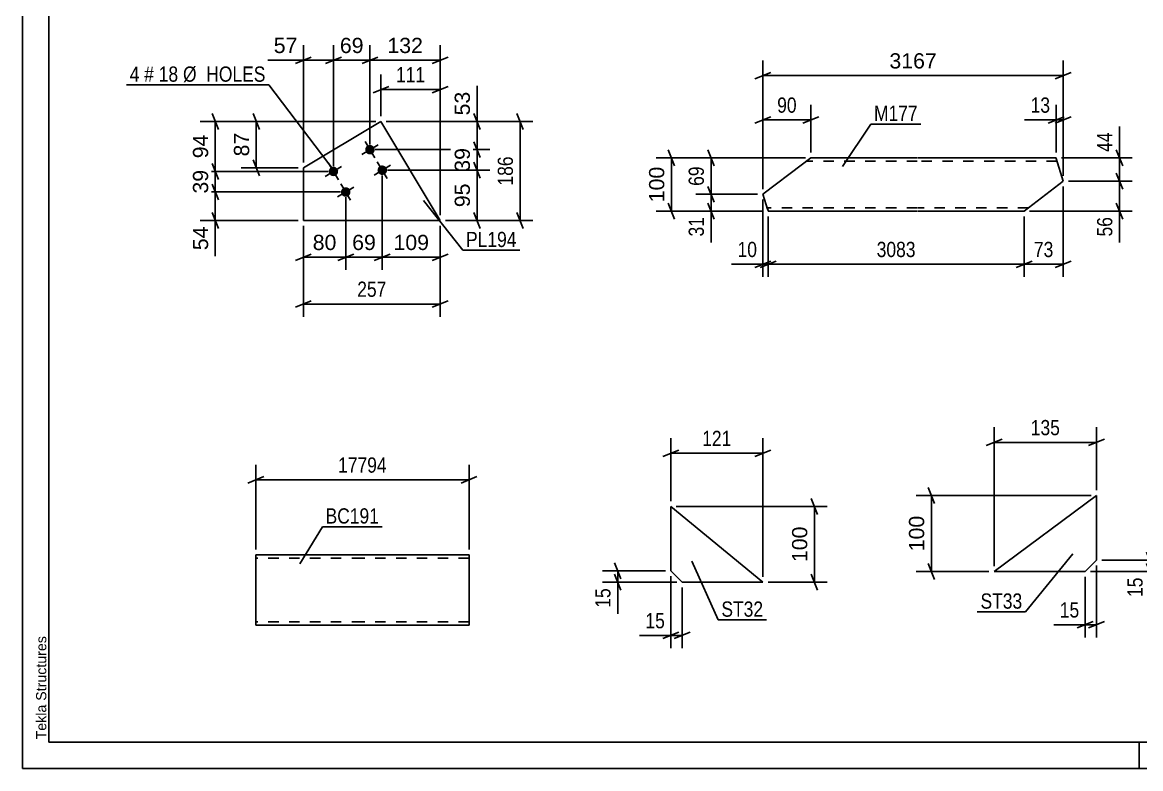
# Model space of a CAD drawing. Header units: millimetres. Extents: x 0 to 420, y 0 to 297.
# Drawn here: x 0 to 210.3, y 0 to 140.4 of the extents above; entities that cross this region are included whole.
import ezdxf

# ---------------------------------------------------------------- set-up
doc = ezdxf.new("R2010")
doc.units = ezdxf.units.MM
doc.linetypes.add('DXK_LINE_DOT2', pattern=[3.9198, 1.9599, -1.9599])
doc.styles.add('Arial', font='ARIAL.TTF', dxfattribs={"height": 0.2})
doc.styles.add('Arial Narrow', font='ARIALN.TTF', dxfattribs={"height": 0.2})

# ---------------------------------------------------------------- blocks, each defined once
blk = doc.blocks.new('Unknown-203760826-1117')
at = {"color": 5, "linetype": 'Continuous'}
for p, q in [((0, 297), (0, 0)), ((5, 292), (5, 5)), ((0, 0), (0, 5)), ((5, 5), (415, 5)), ((210, 0), (210, 5)), ((0, 0), (420, 0))]:
    blk.add_line(p, q, dxfattribs=at)
at = {"color": 174, "linetype": 'Continuous', "style": 'Arial'}
blk.add_text('Tekla Structures', height=1.9102, rotation=90, dxfattribs=at).set_placement((4.5, 5.5))
blk = doc.blocks.new('Part-203760826-2730 - 2714')
at = {"color": 2, "linetype": 'Continuous'}
for p, q in [((121.93, 49.33), (121.93, 37.19)), ((139.2, 35.05), (121.93, 49.33)), ((121.93, 37.19), (124.07, 35.05)), ((124.07, 35.05), (139.2, 35.05))]:
    blk.add_line(p, q, dxfattribs=at)
blk = doc.blocks.new('Part-203760826-2662 - 2646')
at = {"color": 2, "linetype": 'Continuous'}
for p, q in [((201.98, 51.36), (182.7, 37.07)), ((201.98, 51.36), (201.98, 39.21)), ((201.98, 39.21), (199.84, 37.07)), ((182.7, 37.07), (199.84, 37.07))]:
    blk.add_line(p, q, dxfattribs=at)
blk = doc.blocks.new('Part-203760826-2138 - 2120')
at = {"color": 2, "linetype": 'Continuous'}
for p, q in [((43.88, 27.09), (43.88, 40.2)), ((43.88, 40.2), (63.88, 40.2)), ((63.98, 40.2), (83.98, 40.2)), ((83.98, 27), (83.98, 40.2)), ((43.88, 27.09), (43.88, 27)), ((43.88, 27), (63.88, 27)), ((63.98, 27), (83.98, 27))]:
    blk.add_line(p, q, dxfattribs=at)
at = {"color": 7, "linetype": 'DXK_LINE_DOT2'}
for p, q in [((63.88, 39.6), (43.88, 39.6)), ((83.98, 39.6), (63.98, 39.6)), ((43.88, 27.6), (43.88, 27.65)), ((63.88, 27.6), (43.88, 27.6)), ((83.98, 27.6), (63.98, 27.6)), ((83.98, 27.6), (83.98, 27.65))]:
    blk.add_line(p, q, dxfattribs=at)
blk = doc.blocks.new('Part-203760826-1227 - 1209')
at = {"color": 2, "linetype": 'Continuous'}
for p, q in [((67.43, 121.73), (52.83, 113.02)), ((78.57, 103.08), (67.43, 121.73)), ((52.83, 113.02), (52.83, 103.08)), ((52.83, 103.08), (78.57, 103.08))]:
    blk.add_line(p, q, dxfattribs=at)
blk = doc.blocks.new('Bolt-203760826-1260 - 1209')
at = {"linetype": 'Continuous'}
for points in [[(66.13, 116.88, -1), (64.58, 115.96, -1)], [(59.26, 112.78, -1), (57.72, 111.86, -1)], [(68.44, 113.02, -1), (66.89, 112.1, -1)], [(61.57, 108.92, -1), (60.02, 107.99, -1)]]:
    blk.add_hatch(color=1, dxfattribs=at).paths.add_polyline_path(points)
at = {"color": 1, "linetype": 'Continuous'}
for p, q in [((64.43, 117.97), (66.28, 114.88)), ((63.81, 115.5), (66.9, 117.34)), ((57.57, 113.86), (59.41, 110.77)), ((66.74, 114.1), (68.59, 111.01)), ((56.94, 111.4), (60.03, 113.24)), ((66.12, 111.63), (69.21, 113.48)), ((59.25, 107.53), (62.34, 109.38)), ((59.87, 110), (61.72, 106.91))]:
    blk.add_line(p, q, dxfattribs=at)
blk = doc.blocks.new('Part-203760826-3544 - 3528')
at = {"color": 2, "linetype": 'Continuous'}
for p, q in [((146.67, 113.67), (139.25, 108.02)), ((148.25, 114.87), (146.67, 113.67)), ((168.25, 114.87), (148.25, 114.87)), ((194.36, 114.87), (168.35, 114.87)), ((194.36, 114.87), (194.38, 114.78)), ((194.38, 114.78), (195.72, 110.49)), ((195.72, 110.49), (188.35, 104.87)), ((139.86, 106.07), (139.25, 108.02)), ((140.21, 104.96), (139.86, 106.07)), ((140.23, 104.87), (140.21, 104.96)), ((140.23, 104.87), (168.25, 104.87)), ((168.35, 104.87), (188.35, 104.87))]:
    blk.add_line(p, q, dxfattribs=at)
at = {"color": 7, "linetype": 'DXK_LINE_DOT2'}
for p, q in [((148.25, 114.87), (147.27, 114.13)), ((168.25, 114.27), (147.46, 114.27)), ((194.54, 114.27), (168.35, 114.27)), ((139.86, 106.07), (140.12, 105.22)), ((168.25, 105.47), (140.05, 105.47)), ((189.13, 105.47), (168.35, 105.47))]:
    blk.add_line(p, q, dxfattribs=at)
blk = doc.blocks.new('StraightDimension-203760826-2754 - 2714')
at = {"color": 7, "linetype": 'Continuous'}
for p, q in [((111.33, 38.69), (112.53, 35.69)), ((120.93, 37.19), (109.08, 37.19)), ((112.53, 33.55), (111.33, 36.55)), ((111.93, 35.05), (111.93, 37.19)), ((123.07, 35.05), (109.08, 35.05))]:
    blk.add_line(p, q, dxfattribs=at)
at = {"color": 0}
blk.add_wipeout([(111.18, 34.52), (106.98, 34.52), (106.98, 29.67), (111.18, 29.67)], dxfattribs=at)
at = {"color": 7, "linetype": 'Continuous'}
blk.add_line((111.93, 35.05), (111.93, 29.14), dxfattribs=at)
blk.add_line((111.93, 35.05), (111.93, 29.14), dxfattribs=at)
at = {"color": 3, "style": 'Arial Narrow'}
blk.add_text('15', height=2.863, rotation=90.0002, dxfattribs=at).set_placement((110.58, 30.27))
blk = doc.blocks.new('StraightDimension-203760826-13633 - 2714')
at = {"color": 7, "linetype": 'Continuous'}
for p, q in [((149.53, 47.83), (148.33, 50.83)), ((122.93, 49.33), (151.33, 49.33)), ((148.93, 35.05), (148.93, 49.33)), ((148.33, 36.55), (149.53, 33.55)), ((140.2, 35.05), (151.33, 35.05))]:
    blk.add_line(p, q, dxfattribs=at)
at = {"color": 0}
blk.add_wipeout([(148.18, 46.13), (143.98, 46.13), (143.98, 38.25), (148.18, 38.25)], dxfattribs=at)
at = {"color": 3, "style": 'Arial'}
blk.add_text('100', height=2.865, rotation=90.0002, dxfattribs=at).set_placement((147.58, 38.85))
blk = doc.blocks.new('StraightDimension-203760826-2732 - 2714')
at = {"color": 7, "linetype": 'Continuous'}
for p, q in [((121.93, 36.19), (121.93, 22.65)), ((124.07, 34.05), (124.07, 22.65)), ((120.43, 24.45), (123.43, 25.65)), ((125.57, 25.65), (122.57, 24.45)), ((121.93, 25.05), (124.07, 25.05))]:
    blk.add_line(p, q, dxfattribs=at)
at = {"color": 0}
blk.add_wipeout([(121.41, 25.8), (121.41, 30), (116.55, 30), (116.55, 25.8)], dxfattribs=at)
at = {"color": 7, "linetype": 'Continuous'}
blk.add_line((121.93, 25.05), (116.02, 25.05), dxfattribs=at)
blk.add_line((121.93, 25.05), (116.02, 25.05), dxfattribs=at)
at = {"color": 3, "style": 'Arial Narrow'}
blk.add_text('15', height=2.863, dxfattribs=at).set_placement((117.15, 26.4))
blk = doc.blocks.new('StraightDimension-203760826-2744 - 2714')
at = {"color": 7, "linetype": 'Continuous'}
for p, q in [((121.93, 50.33), (121.93, 62.18)), ((139.2, 36.05), (139.2, 62.18)), ((123.43, 59.93), (120.43, 58.73)), ((121.93, 59.33), (139.2, 59.33)), ((137.7, 58.73), (140.7, 59.93))]:
    blk.add_line(p, q, dxfattribs=at)
at = {"color": 0}
blk.add_wipeout([(133.91, 60.08), (133.91, 64.28), (127.22, 64.28), (127.22, 60.08)], dxfattribs=at)
at = {"color": 3, "style": 'Arial Narrow'}
blk.add_text('121', height=2.863, dxfattribs=at).set_placement((127.82, 60.68))
blk = doc.blocks.new('StraightDimension-203760826-2699 - 2646')
at = {"color": 7, "linetype": 'Continuous'}
for p, q in [((182.7, 38.07), (182.7, 64.21)), ((201.98, 52.36), (201.98, 64.21)), ((184.2, 61.96), (181.2, 60.76)), ((182.7, 61.36), (201.98, 61.36)), ((200.48, 60.76), (203.48, 61.96))]:
    blk.add_line(p, q, dxfattribs=at)
at = {"color": 0}
blk.add_wipeout([(195.68, 62.11), (195.68, 66.31), (189, 66.31), (189, 62.11)], dxfattribs=at)
at = {"color": 3, "style": 'Arial Narrow'}
blk.add_text('135', height=2.863, dxfattribs=at).set_placement((189.6, 62.71))
blk = doc.blocks.new('StraightDimension-203760826-2664 - 2646')
at = {"color": 7, "linetype": 'Continuous'}
for p, q in [((211.38, 40.71), (212.58, 37.71)), ((202.98, 39.21), (214.38, 39.21)), ((212.58, 35.57), (211.38, 38.57)), ((211.98, 37.07), (211.98, 39.21)), ((200.84, 37.07), (214.38, 37.07))]:
    blk.add_line(p, q, dxfattribs=at)
at = {"color": 0}
blk.add_wipeout([(211.23, 36.54), (207.03, 36.54), (207.03, 31.69), (211.23, 31.69)], dxfattribs=at)
at = {"color": 7, "linetype": 'Continuous'}
blk.add_line((211.98, 37.07), (211.98, 31.16), dxfattribs=at)
blk.add_line((211.98, 37.07), (211.98, 31.16), dxfattribs=at)
at = {"color": 3, "style": 'Arial Narrow'}
blk.add_text('15', height=2.863, rotation=90.0002, dxfattribs=at).set_placement((210.63, 32.29))
blk = doc.blocks.new('StraightDimension-203760826-13648 - 2646')
at = {"color": 7, "linetype": 'Continuous'}
for p, q in [((171.51, 49.86), (170.31, 52.86)), ((200.98, 51.36), (168.06, 51.36)), ((170.91, 37.07), (170.91, 51.36)), ((170.31, 38.57), (171.51, 35.57)), ((181.7, 37.07), (168.06, 37.07))]:
    blk.add_line(p, q, dxfattribs=at)
at = {"color": 0}
blk.add_wipeout([(170.16, 48.15), (165.96, 48.15), (165.96, 40.28), (170.16, 40.28)], dxfattribs=at)
at = {"color": 3, "style": 'Arial'}
blk.add_text('100', height=2.865, rotation=90.0002, dxfattribs=at).set_placement((169.56, 40.88))
blk = doc.blocks.new('StraightDimension-203760826-2685 - 2646')
at = {"color": 7, "linetype": 'Continuous'}
for p, q in [((201.98, 38.21), (201.98, 24.67)), ((199.84, 36.07), (199.84, 24.67)), ((198.34, 26.47), (201.34, 27.67)), ((203.48, 27.67), (200.48, 26.47)), ((199.84, 27.07), (201.98, 27.07))]:
    blk.add_line(p, q, dxfattribs=at)
at = {"color": 0}
blk.add_wipeout([(199.32, 27.82), (199.32, 32.02), (194.46, 32.02), (194.46, 27.82)], dxfattribs=at)
at = {"color": 7, "linetype": 'Continuous'}
blk.add_line((199.84, 27.07), (193.93, 27.07), dxfattribs=at)
blk.add_line((199.84, 27.07), (193.93, 27.07), dxfattribs=at)
at = {"color": 3, "style": 'Arial Narrow'}
blk.add_text('15', height=2.863, dxfattribs=at).set_placement((195.06, 28.42))
blk = doc.blocks.new('StraightDimension-203760826-2177 - 2120')
at = {"color": 7, "linetype": 'Continuous'}
for p, q in [((43.88, 41.2), (43.88, 57.17)), ((83.98, 41.2), (83.98, 57.17)), ((45.38, 54.92), (42.38, 53.72)), ((82.48, 53.72), (85.48, 54.92)), ((43.88, 54.32), (83.98, 54.32))]:
    blk.add_line(p, q, dxfattribs=at)
at = {"color": 0}
blk.add_wipeout([(69.1, 55.07), (69.1, 59.27), (58.76, 59.27), (58.76, 55.07)], dxfattribs=at)
at = {"color": 3, "style": 'Arial Narrow'}
blk.add_text('17794', height=2.863, dxfattribs=at).set_placement((59.36, 55.67))
blk = doc.blocks.new('StraightDimension-203760826-1277 - 1209')
at = {"color": 7, "linetype": 'Continuous'}
for p, q in [((52.83, 102.08), (52.83, 84.99)), ((78.57, 102.08), (78.57, 84.99)), ((54.33, 87.99), (51.33, 86.79)), ((52.83, 87.39), (78.57, 87.39)), ((77.07, 86.79), (80.07, 87.99))]:
    blk.add_line(p, q, dxfattribs=at)
at = {"color": 0}
blk.add_wipeout([(69.04, 88.14), (69.04, 92.34), (62.36, 92.34), (62.36, 88.14)], dxfattribs=at)
at = {"color": 3, "style": 'Arial Narrow'}
blk.add_text('257', height=2.863, dxfattribs=at).set_placement((62.96, 88.74))
blk = doc.blocks.new('StraightDimension-203760826-1293 - 1209')
at = {"color": 7, "linetype": 'Continuous'}
for p, q in [((94.19, 120.23), (92.99, 123.23)), ((68.43, 121.73), (95.99, 121.73)), ((93.59, 103.08), (93.59, 121.73)), ((79.57, 103.08), (95.99, 103.08)), ((92.99, 104.58), (94.19, 101.58))]:
    blk.add_line(p, q, dxfattribs=at)
at = {"color": 0}
blk.add_wipeout([(92.84, 115.75), (88.64, 115.75), (88.64, 109.07), (92.84, 109.07)], dxfattribs=at)
at = {"color": 3, "style": 'Arial Narrow'}
blk.add_text('186', height=2.863, rotation=90.0002, dxfattribs=at).set_placement((92.24, 109.67))
blk = doc.blocks.new('StraightDimension-203760826-1263 - 1209')
at = {"color": 7, "linetype": 'Continuous'}
for p, q in [((67.43, 122.73), (67.43, 130.58)), ((78.57, 104.08), (78.57, 130.58)), ((65.93, 127.13), (68.93, 128.33)), ((80.07, 128.33), (77.07, 127.13)), ((67.43, 127.73), (78.57, 127.73))]:
    blk.add_line(p, q, dxfattribs=at)
at = {"color": 0}
blk.add_wipeout([(76.34, 128.48), (76.34, 132.68), (69.65, 132.68), (69.65, 128.48)], dxfattribs=at)
at = {"color": 3, "style": 'Arial Narrow'}
blk.add_text('111', height=2.863, dxfattribs=at).set_placement((70.25, 129.08))
blk = doc.blocks.new('StraightDimension-203760826-1282 - 1209')
at = {"color": 7, "linetype": 'Continuous'}
for p, q in [((43.39, 123.23), (44.59, 120.23)), ((66.43, 121.73), (41.14, 121.73)), ((43.99, 113.02), (43.99, 121.73)), ((44.59, 111.52), (43.39, 114.52)), ((51.83, 113.02), (41.14, 113.02))]:
    blk.add_line(p, q, dxfattribs=at)
at = {"color": 0}
blk.add_wipeout([(43.24, 120.2), (39.04, 120.2), (39.04, 114.55), (43.24, 114.55)], dxfattribs=at)
at = {"color": 3, "style": 'Arial'}
blk.add_text('87', height=2.865, rotation=90.0002, dxfattribs=at).set_placement((42.64, 115.15))
blk = doc.blocks.new('StraightDimension-203760826-1300 - 1209')
at = {"color": 7, "linetype": 'Continuous'}
for p, q in [((35.68, 123.23), (36.88, 120.23)), ((66.43, 121.73), (33.43, 121.73)), ((36.28, 112.32), (36.28, 121.73)), ((36.88, 110.82), (35.68, 113.82)), ((57.49, 112.32), (33.43, 112.32))]:
    blk.add_line(p, q, dxfattribs=at)
at = {"color": 0}
blk.add_wipeout([(35.53, 119.85), (31.33, 119.85), (31.33, 114.2), (35.53, 114.2)], dxfattribs=at)
at = {"color": 3, "style": 'Arial'}
blk.add_text('94', height=2.865, rotation=90.0002, dxfattribs=at).set_placement((34.93, 114.8))
blk = doc.blocks.new('StraightDimension-203760826-1314 - 1209')
at = {"color": 7, "linetype": 'Continuous'}
for p, q in [((35.68, 109.96), (36.88, 106.96)), ((59.8, 108.46), (33.43, 108.46)), ((36.28, 103.08), (36.28, 108.46)), ((51.83, 103.08), (33.43, 103.08)), ((36.88, 101.58), (35.68, 104.58))]:
    blk.add_line(p, q, dxfattribs=at)
at = {"color": 0}
blk.add_wipeout([(35.53, 102.56), (31.33, 102.56), (31.33, 96.91), (35.53, 96.91)], dxfattribs=at)
at = {"color": 7, "linetype": 'Continuous'}
blk.add_line((36.28, 103.08), (36.28, 96.39), dxfattribs=at)
blk.add_line((36.28, 103.08), (36.28, 96.39), dxfattribs=at)
at = {"color": 3, "style": 'Arial'}
blk.add_text('54', height=2.865, rotation=90.0002, dxfattribs=at).set_placement((34.93, 97.51))
blk = doc.blocks.new('StraightDimension-203760826-1321 - 1209')
at = {"color": 7, "linetype": 'Continuous'}
for p, q in [((35.68, 113.82), (36.88, 110.82)), ((57.49, 112.32), (33.43, 112.32)), ((36.28, 108.46), (36.28, 112.32)), ((36.88, 106.96), (35.68, 109.96)), ((59.8, 108.46), (33.43, 108.46))]:
    blk.add_line(p, q, dxfattribs=at)
at = {"color": 0}
blk.add_wipeout([(35.53, 113.21), (31.33, 113.21), (31.33, 107.56), (35.53, 107.56)], dxfattribs=at)
at = {"color": 3, "style": 'Arial'}
blk.add_text('39', height=2.865, rotation=90.0002, dxfattribs=at).set_placement((34.93, 108.16))
blk = doc.blocks.new('StraightDimension-203760826-1330 - 1209')
at = {"color": 7, "linetype": 'Continuous'}
for p, q in [((52.83, 114.02), (52.83, 136.09)), ((58.49, 113.32), (58.49, 136.09)), ((51.33, 132.64), (54.33, 133.84)), ((52.83, 133.24), (58.49, 133.24)), ((59.99, 133.84), (56.99, 132.64))]:
    blk.add_line(p, q, dxfattribs=at)
at = {"color": 0}
blk.add_wipeout([(52.31, 133.99), (52.31, 138.19), (46.66, 138.19), (46.66, 133.99)], dxfattribs=at)
at = {"color": 7, "linetype": 'Continuous'}
blk.add_line((52.83, 133.24), (46.13, 133.24), dxfattribs=at)
blk.add_line((52.83, 133.24), (46.13, 133.24), dxfattribs=at)
at = {"color": 3, "style": 'Arial'}
blk.add_text('57', height=2.865, dxfattribs=at).set_placement((47.26, 134.59))
blk = doc.blocks.new('StraightDimension-203760826-1340 - 1209')
at = {"color": 7, "linetype": 'Continuous'}
for p, q in [((58.49, 113.32), (58.49, 136.09)), ((65.36, 117.42), (65.36, 136.09)), ((56.99, 132.64), (59.99, 133.84)), ((58.49, 133.24), (65.36, 133.24)), ((66.86, 133.84), (63.86, 132.64))]:
    blk.add_line(p, q, dxfattribs=at)
at = {"color": 0}
blk.add_wipeout([(64.75, 133.99), (64.75, 138.19), (59.1, 138.19), (59.1, 133.99)], dxfattribs=at)
at = {"color": 3, "style": 'Arial'}
blk.add_text('69', height=2.865, dxfattribs=at).set_placement((59.7, 134.59))
blk = doc.blocks.new('StraightDimension-203760826-1351 - 1209')
at = {"color": 7, "linetype": 'Continuous'}
for p, q in [((65.36, 117.42), (65.36, 136.09)), ((78.57, 104.08), (78.57, 136.09)), ((66.86, 133.84), (63.86, 132.64)), ((65.36, 133.24), (78.57, 133.24)), ((77.07, 132.64), (80.07, 133.84))]:
    blk.add_line(p, q, dxfattribs=at)
at = {"color": 0}
blk.add_wipeout([(75.9, 133.99), (75.9, 138.19), (68.03, 138.19), (68.03, 133.99)], dxfattribs=at)
at = {"color": 3, "style": 'Arial'}
blk.add_text('132', height=2.865, dxfattribs=at).set_placement((68.63, 134.59))
blk = doc.blocks.new('StraightDimension-203760826-1360 - 1209')
at = {"color": 7, "linetype": 'Continuous'}
for p, q in [((67.67, 111.56), (67.67, 93.79)), ((78.57, 102.08), (78.57, 93.79)), ((66.17, 95.59), (69.17, 96.79)), ((80.07, 96.79), (77.07, 95.59)), ((67.67, 96.19), (78.57, 96.19))]:
    blk.add_line(p, q, dxfattribs=at)
at = {"color": 0}
blk.add_wipeout([(77.05, 96.94), (77.05, 101.14), (69.18, 101.14), (69.18, 96.94)], dxfattribs=at)
at = {"color": 3, "style": 'Arial'}
blk.add_text('109', height=2.865, dxfattribs=at).set_placement((69.78, 97.54))
blk = doc.blocks.new('StraightDimension-203760826-1366 - 1209')
at = {"color": 7, "linetype": 'Continuous'}
for p, q in [((67.67, 111.56), (67.67, 93.79)), ((60.8, 107.46), (60.8, 93.79)), ((59.3, 95.59), (62.3, 96.79)), ((69.17, 96.79), (66.17, 95.59)), ((60.8, 96.19), (67.67, 96.19))]:
    blk.add_line(p, q, dxfattribs=at)
at = {"color": 0}
blk.add_wipeout([(67.05, 96.94), (67.05, 101.14), (61.41, 101.14), (61.41, 96.94)], dxfattribs=at)
at = {"color": 3, "style": 'Arial'}
blk.add_text('69', height=2.865, dxfattribs=at).set_placement((62.01, 97.54))
blk = doc.blocks.new('StraightDimension-203760826-1374 - 1209')
at = {"color": 7, "linetype": 'Continuous'}
for p, q in [((60.8, 107.46), (60.8, 93.79)), ((52.83, 102.08), (52.83, 93.79)), ((51.33, 95.59), (54.33, 96.79)), ((62.3, 96.79), (59.3, 95.59)), ((52.83, 96.19), (60.8, 96.19))]:
    blk.add_line(p, q, dxfattribs=at)
at = {"color": 0}
blk.add_wipeout([(59.64, 96.94), (59.64, 101.14), (53.99, 101.14), (53.99, 96.94)], dxfattribs=at)
at = {"color": 3, "style": 'Arial'}
blk.add_text('80', height=2.865, dxfattribs=at).set_placement((54.59, 97.54))
blk = doc.blocks.new('StraightDimension-203760826-1381 - 1209')
at = {"color": 7, "linetype": 'Continuous'}
for p, q in [((84.9, 123.23), (86.1, 120.23)), ((68.43, 121.73), (87.9, 121.73)), ((85.5, 116.42), (85.5, 121.73)), ((86.1, 114.92), (84.9, 117.92)), ((66.36, 116.42), (87.9, 116.42))]:
    blk.add_line(p, q, dxfattribs=at)
at = {"color": 0}
blk.add_wipeout([(84.75, 127.91), (80.55, 127.91), (80.55, 122.26), (84.75, 122.26)], dxfattribs=at)
at = {"color": 7, "linetype": 'Continuous'}
blk.add_line((85.5, 121.73), (85.5, 128.43), dxfattribs=at)
blk.add_line((85.5, 121.73), (85.5, 128.43), dxfattribs=at)
at = {"color": 3, "style": 'Arial'}
blk.add_text('53', height=2.865, rotation=90.0002, dxfattribs=at).set_placement((84.15, 122.86))
blk = doc.blocks.new('StraightDimension-203760826-1389 - 1209')
at = {"color": 7, "linetype": 'Continuous'}
for p, q in [((84.9, 117.92), (86.1, 114.92)), ((66.36, 116.42), (87.9, 116.42)), ((85.5, 112.56), (85.5, 116.42)), ((86.1, 111.06), (84.9, 114.06)), ((68.67, 112.56), (87.9, 112.56))]:
    blk.add_line(p, q, dxfattribs=at)
at = {"color": 0}
blk.add_wipeout([(84.75, 117.31), (80.55, 117.31), (80.55, 111.67), (84.75, 111.67)], dxfattribs=at)
at = {"color": 3, "style": 'Arial'}
blk.add_text('39', height=2.865, rotation=90.0002, dxfattribs=at).set_placement((84.15, 112.27))
blk = doc.blocks.new('StraightDimension-203760826-1397 - 1209')
at = {"color": 7, "linetype": 'Continuous'}
for p, q in [((84.9, 114.06), (86.1, 111.06)), ((68.67, 112.56), (87.9, 112.56)), ((85.5, 103.08), (85.5, 112.56)), ((79.57, 103.08), (87.9, 103.08)), ((86.1, 101.58), (84.9, 104.58))]:
    blk.add_line(p, q, dxfattribs=at)
at = {"color": 0}
blk.add_wipeout([(84.75, 110.65), (80.55, 110.65), (80.55, 105), (84.75, 105)], dxfattribs=at)
at = {"color": 3, "style": 'Arial'}
blk.add_text('95', height=2.865, rotation=90.0002, dxfattribs=at).set_placement((84.15, 105.6))
blk = doc.blocks.new('StraightDimension-203760826-3623 - 3528')
at = {"color": 7, "linetype": 'Continuous'}
for p, q in [((205.68, 116.37), (206.88, 113.37)), ((195.36, 114.87), (208.68, 114.87)), ((206.28, 110.47), (206.28, 114.87)), ((206.88, 108.97), (205.68, 111.97)), ((196.69, 110.47), (208.68, 110.47))]:
    blk.add_line(p, q, dxfattribs=at)
at = {"color": 0}
blk.add_wipeout([(205.53, 120.25), (201.33, 120.25), (201.33, 115.4), (205.53, 115.4)], dxfattribs=at)
at = {"color": 7, "linetype": 'Continuous'}
blk.add_line((206.28, 114.87), (206.28, 120.78), dxfattribs=at)
blk.add_line((206.28, 114.87), (206.28, 120.78), dxfattribs=at)
at = {"color": 3, "style": 'Arial Narrow'}
blk.add_text('44', height=2.863, rotation=90.0002, dxfattribs=at).set_placement((204.93, 116))
blk = doc.blocks.new('StraightDimension-203760826-3598 - 3528')
at = {"color": 7, "linetype": 'Continuous'}
for p, q in [((205.68, 111.97), (206.88, 108.97)), ((196.69, 110.47), (208.68, 110.47)), ((206.28, 104.87), (206.28, 110.47)), ((206.88, 103.37), (205.68, 106.37)), ((189.35, 104.87), (208.68, 104.87))]:
    blk.add_line(p, q, dxfattribs=at)
at = {"color": 0}
blk.add_wipeout([(205.53, 104.35), (201.33, 104.35), (201.33, 99.49), (205.53, 99.49)], dxfattribs=at)
at = {"color": 7, "linetype": 'Continuous'}
blk.add_line((206.28, 104.87), (206.28, 98.96), dxfattribs=at)
blk.add_line((206.28, 104.87), (206.28, 98.96), dxfattribs=at)
at = {"color": 3, "style": 'Arial Narrow'}
blk.add_text('56', height=2.863, rotation=90.0002, dxfattribs=at).set_placement((204.93, 100.09))
blk = doc.blocks.new('StraightDimension-203760826-3547 - 3528')
at = {"color": 7, "linetype": 'Continuous'}
for p, q in [((139.25, 109.02), (139.25, 124.87)), ((148.25, 115.87), (148.25, 124.87)), ((137.75, 121.42), (140.75, 122.62)), ((139.25, 122.02), (148.25, 122.02)), ((149.75, 122.62), (146.75, 121.42))]:
    blk.add_line(p, q, dxfattribs=at)
at = {"color": 0}
blk.add_wipeout([(146.18, 122.77), (146.18, 126.97), (141.32, 126.97), (141.32, 122.77)], dxfattribs=at)
at = {"color": 3, "style": 'Arial Narrow'}
blk.add_text('90', height=2.863, dxfattribs=at).set_placement((141.92, 123.37))
blk = doc.blocks.new('StraightDimension-203760826-3644 - 3528')
at = {"color": 7, "linetype": 'Continuous'}
for p, q in [((195.69, 109.47), (195.69, 92.47)), ((188.35, 103.87), (188.35, 92.47)), ((186.85, 94.27), (189.85, 95.47)), ((188.35, 94.87), (195.69, 94.87)), ((197.19, 95.47), (194.19, 94.27))]:
    blk.add_line(p, q, dxfattribs=at)
at = {"color": 0}
blk.add_wipeout([(194.45, 95.62), (194.45, 99.82), (189.59, 99.82), (189.59, 95.62)], dxfattribs=at)
at = {"color": 3, "style": 'Arial Narrow'}
blk.add_text('73', height=2.863, dxfattribs=at).set_placement((190.19, 96.22))
blk = doc.blocks.new('StraightDimension-203760826-3573 - 3528')
at = {"color": 7, "linetype": 'Continuous'}
for p, q in [((194.36, 115.87), (194.36, 124.87)), ((195.69, 111.47), (195.69, 124.87)), ((192.86, 121.42), (195.86, 122.62)), ((197.19, 122.62), (194.19, 121.42)), ((194.36, 122.02), (195.69, 122.02))]:
    blk.add_line(p, q, dxfattribs=at)
at = {"color": 0}
blk.add_wipeout([(193.83, 122.77), (193.83, 126.97), (188.97, 126.97), (188.97, 122.77)], dxfattribs=at)
at = {"color": 7, "linetype": 'Continuous'}
blk.add_line((194.36, 122.02), (188.45, 122.02), dxfattribs=at)
blk.add_line((194.36, 122.02), (188.45, 122.02), dxfattribs=at)
at = {"color": 3, "style": 'Arial Narrow'}
blk.add_text('13', height=2.863, dxfattribs=at).set_placement((189.57, 123.37))
blk = doc.blocks.new('StraightDimension-203760826-3587 - 3528')
at = {"color": 7, "linetype": 'Continuous'}
for p, q in [((139.25, 109.02), (139.25, 133.19)), ((195.69, 111.47), (195.69, 133.19)), ((140.75, 130.94), (137.75, 129.74)), ((194.19, 129.74), (197.19, 130.94)), ((139.25, 130.34), (195.69, 130.34))]:
    blk.add_line(p, q, dxfattribs=at)
at = {"color": 0}
blk.add_wipeout([(172.52, 131.09), (172.52, 135.29), (162.42, 135.29), (162.42, 131.09)], dxfattribs=at)
at = {"color": 3, "style": 'Arial'}
blk.add_text('3167', height=2.865, dxfattribs=at).set_placement((163.02, 131.69))
blk = doc.blocks.new('StraightDimension-203760826-3661 - 3528')
at = {"color": 7, "linetype": 'Continuous'}
for p, q in [((139.25, 107.02), (139.25, 92.47)), ((140.23, 103.87), (140.23, 92.47)), ((137.75, 94.27), (140.75, 95.47)), ((141.73, 95.47), (138.73, 94.27)), ((139.25, 94.87), (140.23, 94.87))]:
    blk.add_line(p, q, dxfattribs=at)
at = {"color": 0}
blk.add_wipeout([(138.73, 95.62), (138.73, 99.82), (133.87, 99.82), (133.87, 95.62)], dxfattribs=at)
at = {"color": 7, "linetype": 'Continuous'}
blk.add_line((139.25, 94.87), (133.35, 94.87), dxfattribs=at)
blk.add_line((139.25, 94.87), (133.35, 94.87), dxfattribs=at)
at = {"color": 3, "style": 'Arial Narrow'}
blk.add_text('10', height=2.863, dxfattribs=at).set_placement((134.47, 96.22))
blk = doc.blocks.new('StraightDimension-203760826-3674 - 3528')
at = {"color": 7, "linetype": 'Continuous'}
for p, q in [((140.23, 103.87), (140.23, 92.47)), ((188.35, 103.87), (188.35, 92.47)), ((141.73, 95.47), (138.73, 94.27)), ((140.23, 94.87), (188.35, 94.87)), ((186.85, 94.27), (189.85, 95.47))]:
    blk.add_line(p, q, dxfattribs=at)
at = {"color": 0}
blk.add_wipeout([(168.55, 95.62), (168.55, 99.82), (160.03, 99.82), (160.03, 95.62)], dxfattribs=at)
at = {"color": 3, "style": 'Arial Narrow'}
blk.add_text('3083', height=2.863, dxfattribs=at).set_placement((160.63, 96.22))
blk = doc.blocks.new('StraightDimension-203760826-3695 - 3528')
at = {"color": 7, "linetype": 'Continuous'}
for p, q in [((121.44, 116.37), (122.64, 113.37)), ((147.25, 114.87), (119.19, 114.87)), ((122.04, 104.87), (122.04, 114.87)), ((122.64, 103.37), (121.44, 106.37)), ((139.23, 104.87), (119.19, 104.87))]:
    blk.add_line(p, q, dxfattribs=at)
at = {"color": 0}
blk.add_wipeout([(121.29, 113.81), (117.09, 113.81), (117.09, 105.93), (121.29, 105.93)], dxfattribs=at)
at = {"color": 3, "style": 'Arial'}
blk.add_text('100', height=2.865, rotation=90.0002, dxfattribs=at).set_placement((120.69, 106.53))
blk = doc.blocks.new('StraightDimension-203760826-3723 - 3528')
at = {"color": 7, "linetype": 'Continuous'}
for p, q in [((128.89, 109.52), (130.09, 106.52)), ((138.25, 108.02), (126.64, 108.02)), ((129.49, 104.87), (129.49, 108.02)), ((130.09, 103.37), (128.89, 106.37)), ((139.23, 104.87), (126.64, 104.87))]:
    blk.add_line(p, q, dxfattribs=at)
at = {"color": 0}
blk.add_wipeout([(128.74, 104.35), (124.54, 104.35), (124.54, 99.49), (128.74, 99.49)], dxfattribs=at)
at = {"color": 7, "linetype": 'Continuous'}
blk.add_line((129.49, 104.87), (129.49, 98.96), dxfattribs=at)
blk.add_line((129.49, 104.87), (129.49, 98.96), dxfattribs=at)
at = {"color": 3, "style": 'Arial Narrow'}
blk.add_text('31', height=2.863, rotation=90.0002, dxfattribs=at).set_placement((128.14, 100.09))
blk = doc.blocks.new('StraightDimension-203760826-3740 - 3528')
at = {"color": 7, "linetype": 'Continuous'}
for p, q in [((128.89, 116.37), (130.09, 113.37)), ((147.25, 114.87), (126.64, 114.87)), ((129.49, 108.02), (129.49, 114.87)), ((130.09, 106.52), (128.89, 109.52)), ((138.25, 108.02), (126.64, 108.02))]:
    blk.add_line(p, q, dxfattribs=at)
at = {"color": 0}
blk.add_wipeout([(128.74, 113.87), (124.54, 113.87), (124.54, 109.01), (128.74, 109.01)], dxfattribs=at)
at = {"color": 3, "style": 'Arial Narrow'}
blk.add_text('69', height=2.863, rotation=90.0002, dxfattribs=at).set_placement((128.14, 109.61))
blk = doc.blocks.new('Mark-203760826-2726 - 2714')
at = {"color": 0}
blk.add_wipeout([(139.29, 28.58), (139.29, 31.58), (131.43, 31.58), (131.43, 28.58)], dxfattribs=at)
blk.add_wipeout([(139.29, 28.58), (139.29, 31.58), (131.43, 31.58), (131.43, 28.58)], dxfattribs=at)
at = {"color": 30, "linetype": 'Continuous'}
for p, q in [((125.9, 39.03), (130.83, 27.98)), ((130.83, 27.98), (139.89, 27.98))]:
    blk.add_line(p, q, dxfattribs=at)
at = {"color": 3, "style": 'Arial Narrow'}
blk.add_text('ST32', height=2.863, dxfattribs=at).set_placement((131.43, 28.58))
blk = doc.blocks.new('Mark-203760826-2658 - 2646')
at = {"color": 0}
blk.add_wipeout([(188.01, 30.09), (188.01, 33.09), (180.15, 33.09), (180.15, 30.09)], dxfattribs=at)
blk.add_wipeout([(188.01, 30.09), (188.01, 33.09), (180.15, 33.09), (180.15, 30.09)], dxfattribs=at)
at = {"color": 30, "linetype": 'Continuous'}
for p in [(197.51, 40.39), (179.55, 29.49)]:
    blk.add_line(p, (188.61, 29.49), dxfattribs=at)
at = {"color": 3, "style": 'Arial Narrow'}
blk.add_text('ST33', height=2.863, dxfattribs=at).set_placement((180.15, 30.09))
blk = doc.blocks.new('Mark-203760826-2134 - 2120')
at = {"color": 0}
blk.add_wipeout([(67.06, 46.1), (67.06, 49.1), (57.01, 49.1), (57.01, 46.1)], dxfattribs=at)
blk.add_wipeout([(67.06, 46.1), (67.06, 49.1), (57.01, 49.1), (57.01, 46.1)], dxfattribs=at)
at = {"color": 30, "linetype": 'Continuous'}
for p, q in [((52.16, 38.53), (56.41, 45.5)), ((56.41, 45.5), (67.66, 45.5))]:
    blk.add_line(p, q, dxfattribs=at)
at = {"color": 3, "style": 'Arial Narrow'}
blk.add_text('BC191', height=2.863, dxfattribs=at).set_placement((57.01, 46.1))
blk = doc.blocks.new('Mark-203760826-1222 - 1209')
at = {"color": 0}
blk.add_wipeout([(92.93, 98.1), (92.93, 101.1), (83.42, 101.1), (83.42, 98.1)], dxfattribs=at)
blk.add_wipeout([(92.93, 98.1), (92.93, 101.1), (83.42, 101.1), (83.42, 98.1)], dxfattribs=at)
at = {"color": 30, "linetype": 'Continuous'}
for p, q in [((75.4, 106.87), (82.82, 97.5)), ((82.82, 97.5), (93.53, 97.5))]:
    blk.add_line(p, q, dxfattribs=at)
at = {"color": 3, "style": 'Arial Narrow'}
blk.add_text('PL194', height=2.863, dxfattribs=at).set_placement((83.42, 98.1))
blk = doc.blocks.new('Mark-203760826-1256 - 1209')
at = {"color": 0}
blk.add_wipeout([(22.01, 129.2), (22.01, 132.2), (20.18, 132.2), (20.18, 129.2)], dxfattribs=at)
blk.add_wipeout([(22.01, 129.2), (22.01, 132.2), (20.18, 132.2), (20.18, 129.2)], dxfattribs=at)
blk.add_wipeout([(24.74, 129.2), (24.74, 132.2), (22.91, 132.2), (22.91, 129.2)], dxfattribs=at)
blk.add_wipeout([(24.74, 129.2), (24.74, 132.2), (22.91, 132.2), (22.91, 129.2)], dxfattribs=at)
at = {"color": 3, "style": 'Arial Narrow'}
blk.add_text('4', height=2.86, dxfattribs=at).set_placement((20.18, 129.2))
at = {"color": 0}
blk.add_wipeout([(29.3, 129.2), (29.3, 132.2), (25.64, 132.2), (25.64, 129.2)], dxfattribs=at)
blk.add_wipeout([(29.3, 129.2), (29.3, 132.2), (25.64, 132.2), (25.64, 129.2)], dxfattribs=at)
at = {"color": 3, "style": 'Arial Narrow'}
blk.add_text('#', height=2.86, dxfattribs=at).set_placement((22.91, 129.2))
at = {"color": 0}
blk.add_wipeout([(45.72, 129.2), (45.72, 132.2), (30.2, 132.2), (30.2, 129.2)], dxfattribs=at)
blk.add_wipeout([(45.72, 129.2), (45.72, 132.2), (30.2, 132.2), (30.2, 129.2)], dxfattribs=at)
at = {"color": 7, "linetype": 'Continuous'}
for p in [(19.58, 128.6), (58.8, 112.16)]:
    blk.add_line(p, (46.32, 128.6), dxfattribs=at)
at = {"color": 3, "style": 'Arial Narrow'}
for s, p in [('18', (25.64, 129.2)), ('Ø  HOLES', (30.2, 129.2))]:
    blk.add_text(s, height=2.863, dxfattribs=at).set_placement(p)
blk = doc.blocks.new('Mark-203760826-3540 - 3528')
at = {"color": 0}
blk.add_wipeout([(168.34, 121.84), (168.34, 124.84), (160.12, 124.84), (160.12, 121.84)], dxfattribs=at)
blk.add_wipeout([(168.34, 121.84), (168.34, 124.84), (160.12, 124.84), (160.12, 121.84)], dxfattribs=at)
at = {"color": 30, "linetype": 'Continuous'}
for p, q in [((154.19, 113.25), (159.52, 121.24)), ((159.52, 121.24), (168.94, 121.24))]:
    blk.add_line(p, q, dxfattribs=at)
at = {"color": 3, "style": 'Arial Narrow'}
blk.add_text('M177', height=2.863, dxfattribs=at).set_placement((160.12, 121.84))

msp = doc.modelspace()

# ---------------------------------------------------------------- block references
for name in ['Unknown-203760826-1117', 'Part-203760826-1227 - 1209', 'Bolt-203760826-1260 - 1209', 'Part-203760826-3544 - 3528', 'Part-203760826-2662 - 2646', 'Part-203760826-2730 - 2714', 'Part-203760826-2138 - 2120']:
    msp.add_blockref(name, (0, 0))

# ---------------------------------------------------------------- next in the draw order: block references
for name in ['StraightDimension-203760826-3547 - 3528', 'StraightDimension-203760826-3623 - 3528', 'StraightDimension-203760826-3661 - 3528', 'StraightDimension-203760826-1277 - 1209', 'StraightDimension-203760826-2699 - 2646', 'StraightDimension-203760826-2177 - 2120', 'StraightDimension-203760826-2754 - 2714']:
    msp.add_blockref(name, (0, 0))

# ---------------------------------------------------------------- next in the draw order: block references
for name in ['StraightDimension-203760826-1293 - 1209', 'StraightDimension-203760826-3598 - 3528', 'StraightDimension-203760826-13633 - 2714', 'Mark-203760826-2134 - 2120', 'StraightDimension-203760826-2664 - 2646']:
    msp.add_blockref(name, (0, 0))

# ---------------------------------------------------------------- next in the draw order: block references
for name in ['StraightDimension-203760826-1263 - 1209', 'StraightDimension-203760826-3573 - 3528', 'StraightDimension-203760826-3644 - 3528', 'StraightDimension-203760826-13648 - 2646', 'StraightDimension-203760826-2732 - 2714']:
    msp.add_blockref(name, (0, 0))

# ---------------------------------------------------------------- next in the draw order: block references
for name in ['StraightDimension-203760826-3587 - 3528', 'StraightDimension-203760826-1282 - 1209', 'StraightDimension-203760826-3674 - 3528', 'StraightDimension-203760826-2744 - 2714', 'StraightDimension-203760826-2685 - 2646']:
    msp.add_blockref(name, (0, 0))

# ---------------------------------------------------------------- next in the draw order: block references
for name in ['Mark-203760826-3540 - 3528', 'StraightDimension-203760826-1300 - 1209', 'StraightDimension-203760826-3695 - 3528', 'Mark-203760826-2658 - 2646', 'Mark-203760826-2726 - 2714']:
    msp.add_blockref(name, (0, 0))

# ---------------------------------------------------------------- next in the draw order: block references
for name in ['StraightDimension-203760826-1314 - 1209', 'StraightDimension-203760826-3723 - 3528']:
    msp.add_blockref(name, (0, 0))

# ---------------------------------------------------------------- next in the draw order: block references
for name in ['StraightDimension-203760826-3740 - 3528', 'StraightDimension-203760826-1321 - 1209']:
    msp.add_blockref(name, (0, 0))

# ---------------------------------------------------------------- next in the draw order: block references
msp.add_blockref('StraightDimension-203760826-1330 - 1209', (0, 0))

# ---------------------------------------------------------------- next in the draw order: block references
msp.add_blockref('StraightDimension-203760826-1340 - 1209', (0, 0))

# ---------------------------------------------------------------- next in the draw order: block references
msp.add_blockref('StraightDimension-203760826-1351 - 1209', (0, 0))

# ---------------------------------------------------------------- next in the draw order: block references
for name in ['StraightDimension-203760826-1381 - 1209', 'StraightDimension-203760826-1360 - 1209']:
    msp.add_blockref(name, (0, 0))

# ---------------------------------------------------------------- next in the draw order: block references
msp.add_blockref('StraightDimension-203760826-1366 - 1209', (0, 0))

# ---------------------------------------------------------------- next in the draw order: block references
for name in ['Mark-203760826-1256 - 1209', 'StraightDimension-203760826-1389 - 1209', 'StraightDimension-203760826-1374 - 1209']:
    msp.add_blockref(name, (0, 0))

# ---------------------------------------------------------------- next in the draw order: block references
msp.add_blockref('StraightDimension-203760826-1397 - 1209', (0, 0))

# ---------------------------------------------------------------- next in the draw order: block references
msp.add_blockref('Mark-203760826-1222 - 1209', (0, 0))

doc.saveas('drawing.dxf')
